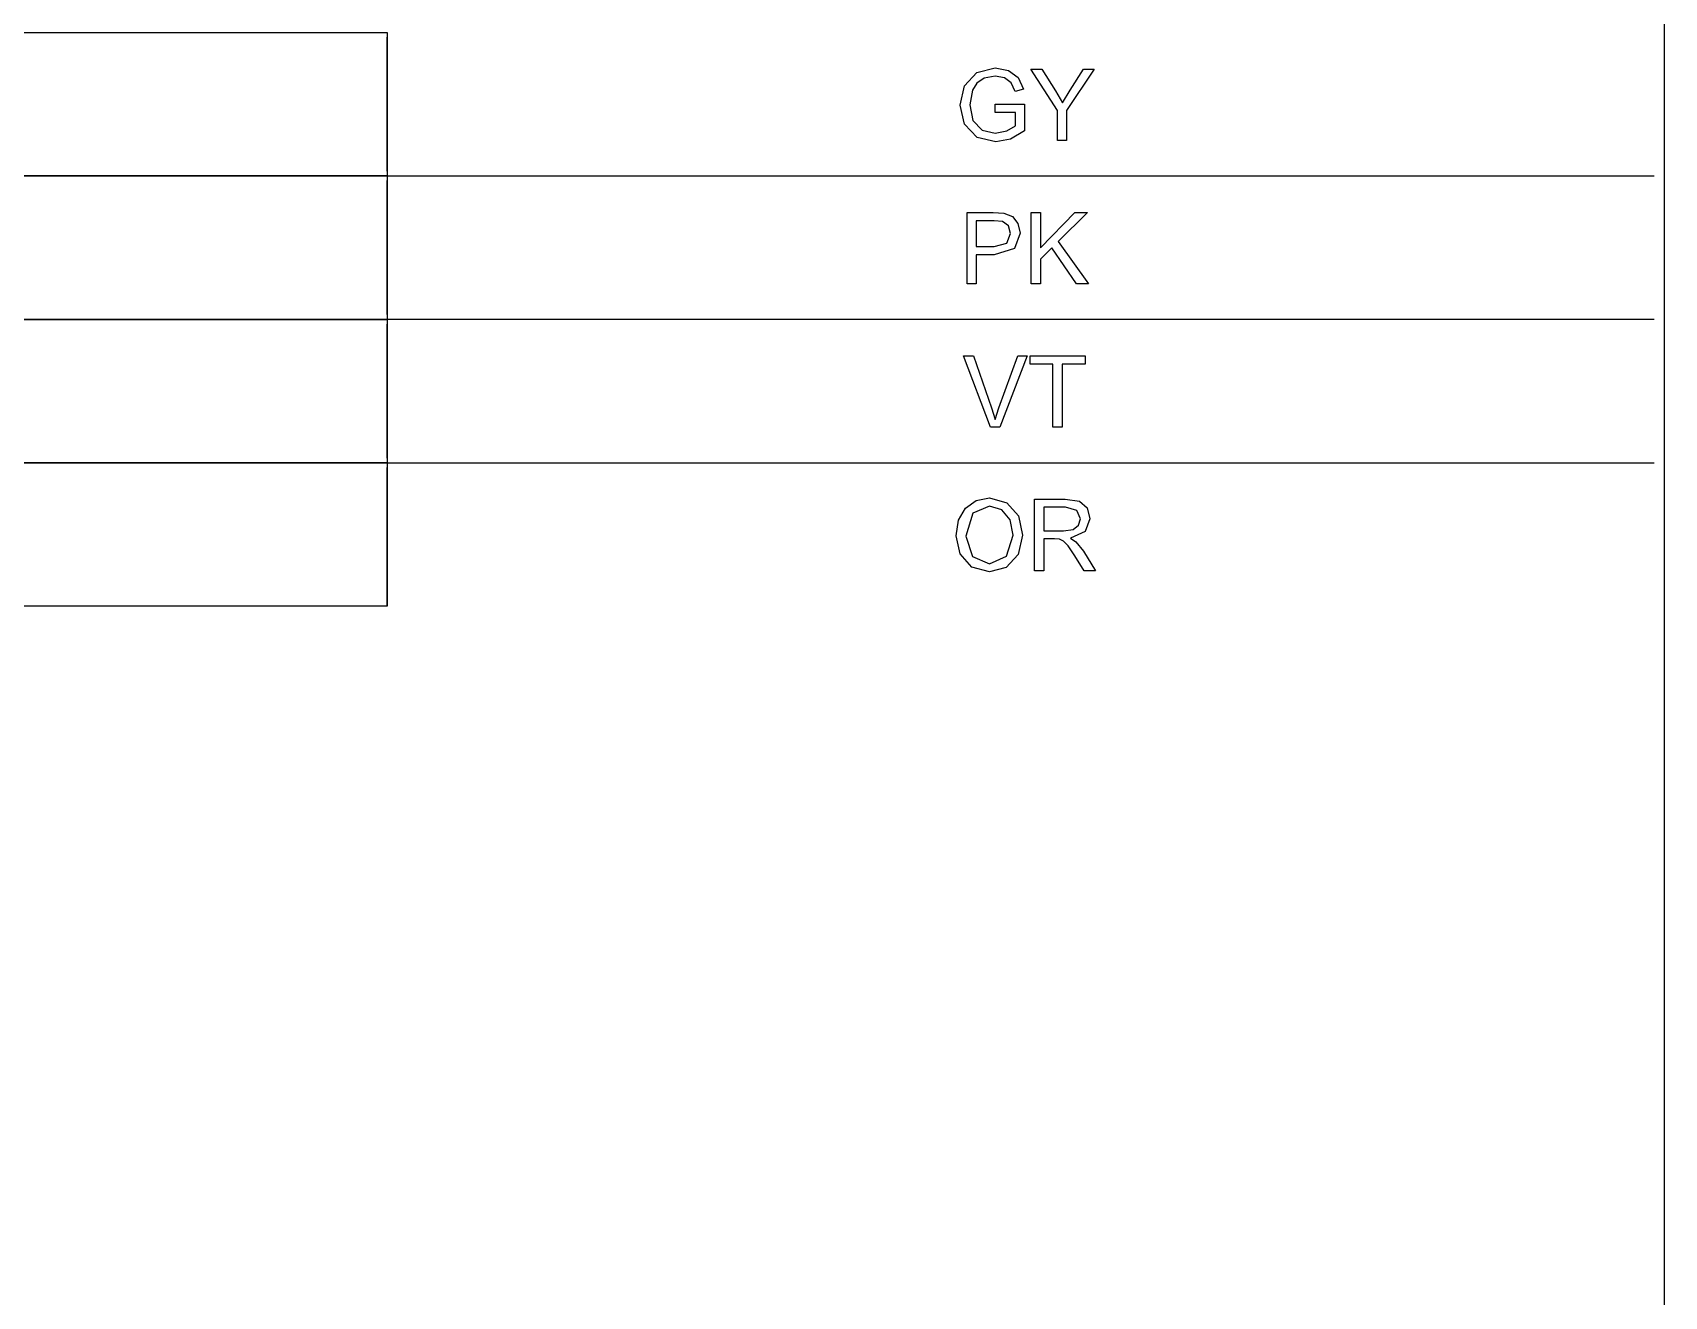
# Model space of a CAD drawing. Extents: x 22 to 299, y 7 to 289.
# Drawn here: x 155.86 to 202, y 69.36 to 105.1 of the extents above; entities that cross this region are included whole.
import ezdxf

# ---------------------------------------------------------------- set-up
doc = ezdxf.new("R2010")
doc.units = 0

msp = doc.modelspace()

# ---------------------------------------------------------------- linework, layer by layer
at = {"layer": '1'}
for p, q in [((201.999757, 15.430113), (201.999757, 276.499204)), ((140.242616, 105.104615), (165.883506, 105.104615)), ((165.883506, 105.104615), (165.883506, 101.050149)), ((165.884, 101.183), (165.884, 104.972883)), ((165.883506, 101.050149), (140.242616, 101.050149)), ((140.242616, 101.050149), (165.883506, 101.050149)), ((140.243, 101.05), (165.883891, 101.05)), ((165.883506, 101.050149), (165.883506, 96.995331)), ((165.884, 101.05), (201.71309, 101.05)), ((165.884, 97.128), (165.884, 100.918236)), ((165.883506, 96.995331), (140.242616, 96.995331)), ((140.242616, 96.995331), (165.883506, 96.995331)), ((140.243, 96.9957), (165.883891, 96.9957)), ((165.883506, 96.995331), (165.883506, 92.940865)), ((165.884, 96.9957), (201.71309, 96.9957)), ((165.884, 93.0733), (165.884, 96.863183)), ((165.883506, 92.940865), (140.242616, 92.940865)), ((140.242616, 92.940865), (165.883506, 92.940865)), ((140.243, 92.941), (165.883891, 92.941)), ((165.883506, 92.940865), (165.883506, 88.886046)), ((165.884, 92.941), (201.71309, 92.941)), ((165.884, 88.8862), (165.884, 92.808727)), ((165.883506, 88.886046), (140.242616, 88.886046))]:
    msp.add_line(p, q, dxfattribs=at)
at = {"layer": 'Layer 1'}
for p, q in [((182.210665, 103.600291), (182.555533, 103.980629)), ((182.555533, 103.980629), (183.072833, 104.104653)), ((182.76673, 103.819399), (182.556869, 103.673327)), ((183.07417, 103.875899), (182.76673, 103.819399)), ((183.072833, 104.104653), (183.456464, 104.032995)), ((183.344182, 103.822155), (183.07417, 103.875899)), ((183.531319, 103.681595), (183.344182, 103.822155)), ((183.456464, 104.032995), (183.726477, 103.835935)), ((183.726477, 103.835935), (183.87485, 103.505207)), ((184.839066, 102.905761), (184.083834, 104.070202)), ((184.083834, 104.070202), (184.399294, 104.070202)), ((184.399294, 104.070202), (184.785598, 103.461109)), ((185.880351, 104.070202), (185.098385, 102.905761)), ((185.198637, 103.476268), (185.578258, 104.070202)), ((185.578258, 104.070202), (185.880351, 104.070202)), ((182.0917, 103.050455), (182.210665, 103.600291)), ((182.433893, 103.473512), (182.359038, 103.066991)), ((182.556869, 103.673327), (182.433893, 103.473512)), ((183.640928, 103.439061), (183.531319, 103.681595)), ((183.87485, 103.505207), (183.640928, 103.439061)), ((184.785598, 103.461109), (184.984766, 103.119356)), ((184.984766, 103.119356), (185.198637, 103.476268)), ((182.212002, 102.511642), (182.0917, 103.050455)), ((182.359038, 103.066991), (182.448597, 102.614995)), ((183.07417, 103.079393), (183.904257, 103.080772)), ((183.07417, 102.842371), (183.07417, 103.079393)), ((183.904257, 103.080772), (183.904257, 102.33112)), ((184.839066, 102.05), (184.839066, 102.905761)), ((185.098385, 102.905761), (185.098385, 102.05)), ((182.567563, 102.142328), (182.212002, 102.511642)), ((182.448597, 102.614995), (182.711926, 102.3449)), ((183.650285, 102.842371), (183.07417, 102.842371)), ((183.407007, 102.322851), (183.650285, 102.466167)), ((183.650285, 102.466167), (183.650285, 102.842371)), ((183.092884, 102.015549), (182.567563, 102.142328)), ((182.711926, 102.3449), (183.07818, 102.256705)), ((183.07818, 102.256705), (183.407007, 102.322851)), ((183.509932, 102.094097), (183.092884, 102.015549)), ((183.904257, 102.33112), (183.509932, 102.094097)), ((185.098385, 102.05), (184.839066, 102.05)), ((182.284198, 97.9956), (182.284198, 100.015802)), ((182.284198, 100.015802), (183.02339, 100.015802)), ((183.044777, 99.777401), (182.543516, 99.777401)), ((182.543516, 99.777401), (182.543516, 99.05531)), ((183.02339, 100.015802), (183.321472, 99.996509)), ((183.286718, 99.759487), (183.044777, 99.777401)), ((183.449795, 99.639598), (183.286718, 99.759487)), ((183.321472, 99.996509), (183.563414, 99.901425)), ((183.563414, 99.901425), (183.719807, 99.707121)), ((183.719807, 99.707121), (183.779958, 99.431514)), ((184.09945, 97.9956), (184.09945, 100.015802)), ((184.09945, 100.015802), (184.358768, 100.015802)), ((184.358768, 100.015802), (184.358768, 99.013969)), ((184.358768, 99.013969), (185.331882, 100.015802)), ((185.683432, 100.015802), (184.861365, 99.197248)), ((185.331882, 100.015802), (185.683432, 100.015802)), ((183.407021, 99.151773), (183.51262, 99.423246)), ((183.51262, 99.423246), (183.449795, 99.639598)), ((183.779958, 99.431514), (183.620892, 98.994677)), ((182.543516, 99.05531), (183.050123, 99.05531)), ((183.046113, 98.81691), (182.543516, 98.81691)), ((182.543516, 98.81691), (182.543516, 97.9956)), ((183.620892, 98.994677), (183.046113, 98.81691)), ((183.050123, 99.05531), (183.407021, 99.151773)), ((184.679575, 99.018103), (184.358768, 98.695643)), ((185.377329, 97.9956), (184.679575, 99.018103)), ((184.861365, 99.197248), (185.719523, 97.9956)), ((184.358768, 98.695643), (184.358768, 97.9956)), ((182.543516, 97.9956), (182.284198, 97.9956)), ((184.358768, 97.9956), (184.09945, 97.9956)), ((185.719523, 97.9956), (185.377329, 97.9956)), ((182.945273, 93.9411), (182.18603, 95.961302)), ((182.18603, 95.961302), (182.466736, 95.961302)), ((182.466736, 95.961302), (182.976016, 94.493693)), ((183.184541, 94.493693), (183.713872, 95.961302)), ((183.978537, 95.961302), (183.211275, 93.9411)), ((183.713872, 95.961302), (183.978537, 95.961302)), ((184.064107, 95.722901), (184.064107, 95.961302)), ((184.064107, 95.961302), (185.617345, 95.961302)), ((184.70973, 95.722901), (184.064107, 95.722901)), ((184.70973, 93.9411), (184.70973, 95.722901)), ((185.617345, 95.722901), (184.969049, 95.722901)), ((184.969049, 95.722901), (184.969049, 93.9411)), ((185.617345, 95.961302), (185.617345, 95.722901)), ((182.976016, 94.493693), (183.078942, 94.162964)), ((183.078942, 94.162964), (183.184541, 94.493693)), ((183.211275, 93.9411), (182.945273, 93.9411)), ((184.969049, 93.9411), (184.70973, 93.9411)), ((182.239325, 91.657177), (182.539413, 91.871117)), ((182.539413, 91.871117), (182.915692, 91.942431)), ((182.915692, 91.942431), (183.404922, 91.808761)), ((184.190021, 89.8864), (184.190021, 91.906602)), ((184.190021, 91.906602), (185.058873, 91.906602)), ((185.058873, 91.906602), (185.457208, 91.85148)), ((185.457208, 91.85148), (185.675089, 91.659933)), ((182.042831, 91.318525), (182.239325, 91.657177)), ((182.442502, 91.516617), (182.244672, 90.866184)), ((182.917029, 91.712299), (182.442502, 91.516617)), ((183.265906, 91.610324), (182.917029, 91.712299)), ((183.502501, 91.32507), (183.265906, 91.610324)), ((183.404922, 91.808761), (183.736422, 91.435313)), ((183.736422, 91.435313), (183.851378, 90.893745)), ((185.069566, 91.68336), (184.44934, 91.68336)), ((184.44934, 91.68336), (184.44934, 91.015012)), ((185.387699, 91.591031), (185.069566, 91.68336)), ((185.489288, 91.355387), (185.387699, 91.591031)), ((185.675089, 91.659933), (185.756627, 91.355387)), ((181.977333, 90.870318), (182.042831, 91.318525)), ((183.584039, 90.895123), (183.502501, 91.32507)), ((184.44934, 91.015012), (185.006741, 91.015012)), ((185.006741, 91.015012), (185.284774, 91.052219)), ((185.621621, 90.992963), (185.204572, 90.80555)), ((185.284774, 91.052219), (185.437157, 91.173486)), ((185.437157, 91.173486), (185.489288, 91.355387)), ((185.756627, 91.355387), (185.621621, 90.992963)), ((182.089615, 90.365957), (181.977333, 90.870318)), ((181.977333, 90.870318), (181.977333, 90.870318)), ((182.244672, 90.866184), (182.434482, 90.290165)), ((182.244672, 90.866184), (182.244672, 90.866184)), ((183.394229, 90.292921), (183.584039, 90.895123)), ((183.851378, 90.893745), (183.731075, 90.343908)), ((184.750096, 90.783502), (184.44934, 90.783502)), ((184.44934, 90.783502), (184.44934, 89.8864)), ((184.894459, 90.773856), (184.750096, 90.783502)), ((185.012088, 90.720112), (184.894459, 90.773856)), ((185.144421, 90.585065), (185.012088, 90.720112)), ((185.331558, 90.306701), (185.144421, 90.585065)), ((185.204572, 90.80555), (185.360965, 90.704954)), ((185.360965, 90.704954), (185.576173, 90.436237)), ((185.576173, 90.436237), (185.91703, 89.8864)), ((182.419778, 89.989753), (182.089615, 90.365957)), ((182.914355, 89.851949), (182.419778, 89.989753)), ((182.434482, 90.290165), (182.913019, 90.080703)), ((182.913019, 90.080703), (183.394229, 90.292921)), ((183.390218, 89.975972), (182.914355, 89.851949)), ((183.731075, 90.343908), (183.390218, 89.975972)), ((185.590877, 89.8864), (185.331558, 90.306701)), ((184.44934, 89.8864), (184.190021, 89.8864)), ((185.91703, 89.8864), (185.590877, 89.8864))]:
    msp.add_line(p, q, dxfattribs=at)

doc.saveas('drawing.dxf')
